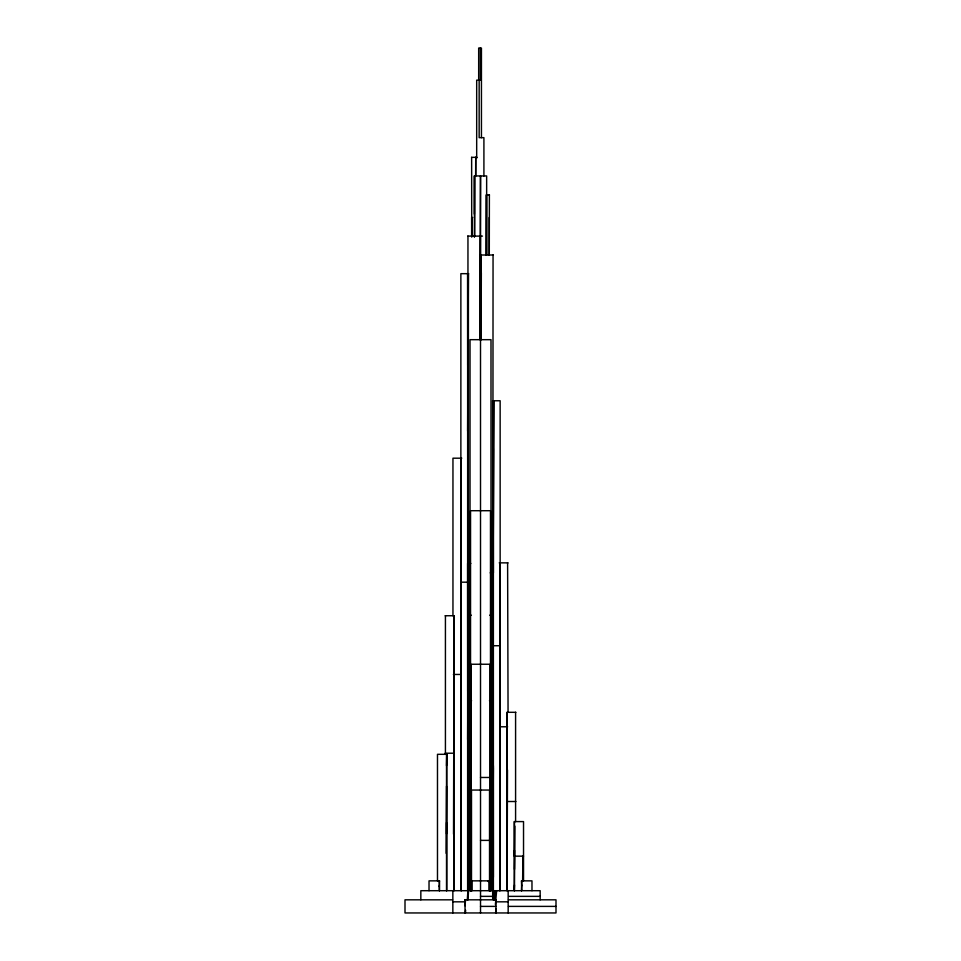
<?xml version="1.0" encoding="UTF-8"?>
<svg xmlns="http://www.w3.org/2000/svg" width="961" height="961" viewBox="0 0 961 961"><rect width="100%" height="100%" fill="white"/><g stroke="black" fill="none" stroke-linecap="round" stroke-linejoin="round"><path stroke-width="1.44" d="M420.834 899.82L420.834 890.703L540.166 890.703L540.166 899.82M439.285 890.703L439.285 880.853M445.423 615.737L445.423 754.313M446.769 890.703L446.769 754.313L437.483 754.313L437.483 880.853M453.988 890.703L453.988 615.737L445.147 615.737M461.004 458.193L460.956 824.73M465.04 912.95L465.04 899.82M468.403 890.703L468.403 273.669L467.635 431.081M474.362 214.099L474.362 175.935L486.65 175.935L486.626 255.001M480.524 912.95L480.512 255.001M480.512 339.677L480.512 175.935L479.995 339.677M480.608 339.077L480.608 255.001M489.533 890.703L489.533 790.05L471.491 790.05L471.491 890.703M489.99 890.703L489.99 664.243L471.022 664.243L471.022 890.703M499.912 573.405L499.924 562.858L499.912 890.703L500.068 698.275M507.228 890.703L507.228 712.305M514.495 890.703L514.495 821.595M521.679 890.703L521.679 880.853L521.679 881.85M453.532 834.16L453.784 729.988M474.674 236.106L474.806 175.935M486.014 255.001L486.17 194.903L489.449 194.903M446.204 853.356L446.517 786.146M479.791 257.968L479.803 255.001L493.389 255.001M480.788 339.677L481.137 255.001M481.125 339.677L481.329 272.828M507.228 848.695L507.48 769.893M467.635 739.598L468.403 582.186L460.884 582.186M494.122 400.761L492.609 645.732L500.128 645.732M493.377 765.713L492.609 890.703L492.609 400.761M461.1 473.208L461.208 458.193L461.208 890.703L461.208 674.454L453.4 674.454M514.495 869.345L514.808 826.076M499.912 715.404L499.804 726.78L507.612 726.78M499.912 879.327L499.804 890.703L499.804 562.858M453.784 634.56L453.988 615.737M453.784 772.043L453.988 753.22L445.147 753.22M522.628 880.853L522.916 856.155M507.228 789.209L507.024 890.703L507.228 878.414M446.517 765.749L446.769 754.313M446.517 833.944L446.517 822.508M514.495 850.353L514.243 890.703L514.495 884.913M468.031 899.82L468.475 892.012M492.669 898.523L493.053 255.001M467.298 899.82L467.911 890.703L467.959 236.106M493.245 899.82L493.858 890.703M494.002 899.82L494.699 890.703M465.04 905.755L465.556 899.82M465.388 912.95L465.629 910.175M494.867 899.82L495.624 890.703M495.395 904.613L496.633 890.703M495.624 912.95L495.984 909.022M439.285 881.681L439.525 880.853L429.026 880.853L429.026 890.703M439.285 886.607L439.285 885.778M521.679 885.105L521.475 890.703L521.679 890.03M471.563 157.34L477.004 157.34M472.692 217.51L471.635 217.51L471.647 236.106M467.623 236.106L482.47 236.106M468.656 273.669L460.872 273.669L460.872 458.193M492.585 400.761L500.14 400.761L500.14 562.858M461.785 458.193L452.955 458.193L452.955 615.737M507.612 562.858L508.057 712.305M499.227 562.858L508.057 562.858M470.806 563.41L467.623 563.41L467.695 691.271M490.206 572.852L493.389 572.852L493.329 448.631M470.025 615.196L471.286 615.196M489.726 615.196L490.999 615.196M470.542 700.713L471.575 700.713M489.449 700.713L490.482 700.713M515.853 712.305L507.024 712.305L507.024 801.51L515.853 801.51M480.512 777.473L489.99 777.473M480.512 840.382L489.533 840.382M523.529 856.155L514.243 856.155L514.243 821.595L523.529 821.595L523.529 880.853M521.679 885.778L521.475 880.853L531.974 880.853L531.974 890.703M480.512 896.361L492.573 896.361M509.186 896.361L540.166 896.361M452.547 899.82L405.001 899.82L405.001 912.95L555.999 912.95L555.999 899.82L508.465 899.82M464.896 899.82L496.128 899.82M452.847 901.826L465.388 901.826M495.624 901.826L508.165 901.826M480.524 906.391L496.128 906.391M508.465 906.391L555.999 906.391M488.2 880.853L488.26 881.525L488.26 880.853M471.803 217.51L471.863 236.718M493.329 767.755L493.389 890.703M489.233 217.51L489.245 255.025M467.695 365.24L467.647 273.669L467.635 890.703M515.589 712.305L515.589 821.595M508.165 890.703L508.165 912.95M495.984 899.82L495.984 912.95M493.377 400.761L493.377 877.201M490.999 890.703L490.999 339.677L470.025 339.677L470.025 890.703M490.482 890.703L490.482 510.711L470.542 510.711L470.542 890.703M489.377 194.903L489.293 255.025M489.089 890.703L489.089 880.853L471.935 880.853L471.935 890.703M486.602 194.903L486.602 254.749M483.912 175.935L483.912 137.663L479.155 137.663L479.155 80.159M481.437 137.663L481.437 48.05L478.674 48.05L478.674 80.159M480.296 48.05L480.296 80.159L476.68 80.159L476.68 158.217M480.416 236.106L480.416 339.305M474.422 175.935L474.422 237.259M471.635 157.34L471.719 236.923M453.784 615.737L453.784 890.703M452.847 890.703L452.847 912.95M446.517 754.313L446.517 890.703M439.525 880.853L439.525 890.703M475.719 157.34L475.683 175.935L475.719 157.34"/></g></svg>
